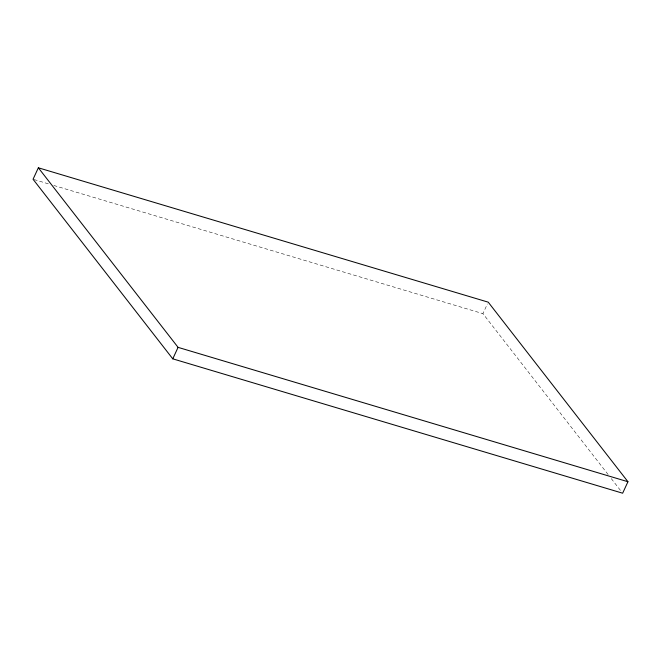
<?xml version="1.0" encoding="UTF-8"?>
<svg xmlns="http://www.w3.org/2000/svg" width="661" height="661" viewBox="0 0 661 661"><rect width="100%" height="100%" fill="white"/><g stroke="black" fill="none" stroke-linecap="round" stroke-linejoin="round"><path stroke-width="0.5" stroke-dasharray="3.31 2.48" d="M608.103 474.515L482.927 313.645L487.413 303.936M34.042 179.561L48.873 183.989M53.814 185.468L482.927 313.645M611.268 478.581L621.381 491.577"/><path stroke-width="0.99" d="M38.355 167.795L33.05 179.263L172.769 358.832L622.645 493.205L627.95 481.737L488.231 302.168L38.355 167.795L178.073 347.356L627.95 481.737M172.769 358.832L178.073 347.356"/></g></svg>
